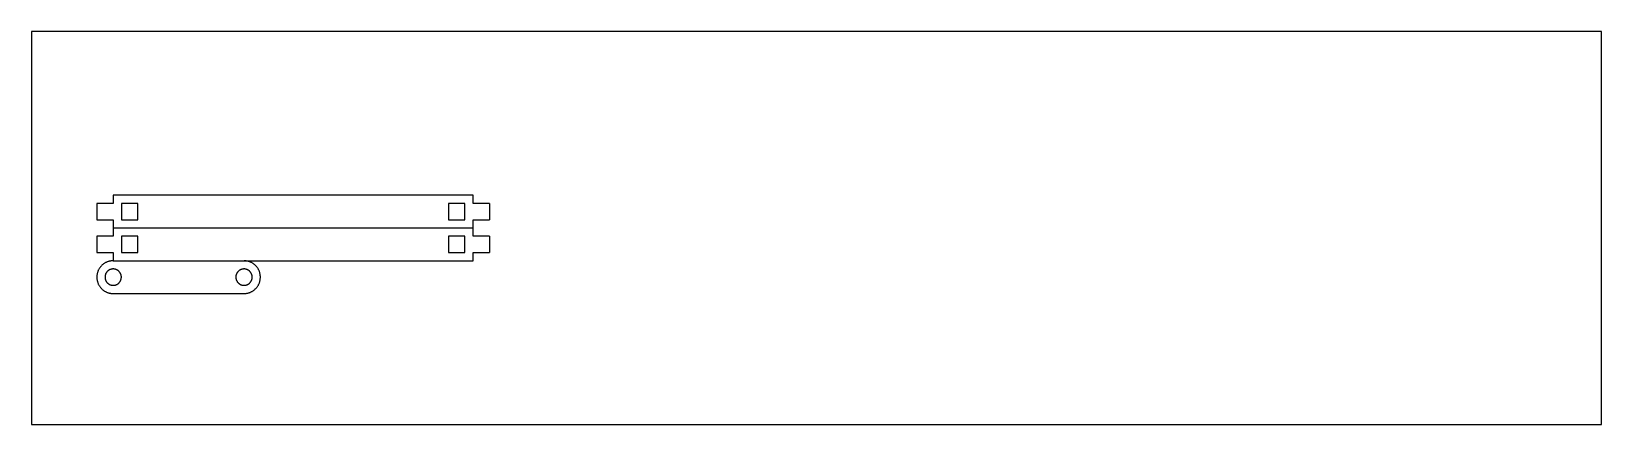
# Model space of a CAD drawing. Header units: inches. Extents: x 0 to 24, y 0 to 6.
import ezdxf

# ---------------------------------------------------------------- set-up
doc = ezdxf.new("R2010")
doc.units = ezdxf.units.IN
doc.header["$MEASUREMENT"] = 0
doc.layers.add('solid3$laser3', color=7, linetype='Continuous', true_color=0x000000)

msp = doc.modelspace()

# ---------------------------------------------------------------- linework, layer by layer
at = {"layer": 'solid3$laser3'}
for points in [[(0, 0), (24, 0), (24, 6), (0, 6)], [(1.375, 2.25), (1.375, 2.254), (1.375, 2.259), (1.374, 2.263), (1.374, 2.267), (1.373, 2.272), (1.372, 2.276), (1.371, 2.28), (1.37, 2.284), (1.369, 2.288), (1.368, 2.293), (1.366, 2.297), (1.364, 2.301), (1.362, 2.305), (1.361, 2.308), (1.358, 2.312), (1.356, 2.316), (1.354, 2.32), (1.351, 2.323), (1.349, 2.327), (1.346, 2.33), (1.343, 2.333), (1.34, 2.336), (1.337, 2.34), (1.334, 2.343), (1.331, 2.345), (1.327, 2.348), (1.324, 2.351), (1.32, 2.353), (1.317, 2.356), (1.313, 2.358), (1.309, 2.36), (1.305, 2.362), (1.302, 2.364), (1.298, 2.366), (1.294, 2.367), (1.289, 2.369), (1.285, 2.37), (1.281, 2.371), (1.277, 2.372), (1.273, 2.373), (1.268, 2.374), (1.264, 2.374), (1.26, 2.375), (1.255, 2.375), (1.251, 2.375), (1.247, 2.375), (1.242, 2.375), (1.238, 2.374), (1.234, 2.374), (1.229, 2.373), (1.225, 2.373), (1.221, 2.372), (1.217, 2.371), (1.213, 2.369), (1.208, 2.368), (1.204, 2.366), (1.2, 2.365), (1.196, 2.363), (1.193, 2.361), (1.189, 2.359), (1.185, 2.357), (1.181, 2.354), (1.178, 2.352), (1.174, 2.349), (1.171, 2.347), (1.168, 2.344), (1.164, 2.341), (1.161, 2.338), (1.158, 2.335), (1.155, 2.332), (1.153, 2.328), (1.15, 2.325), (1.147, 2.321), (1.145, 2.318), (1.143, 2.314), (1.141, 2.31), (1.138, 2.306), (1.137, 2.303), (1.135, 2.299), (1.133, 2.295), (1.132, 2.29), (1.13, 2.286), (1.129, 2.282), (1.128, 2.278), (1.127, 2.274), (1.127, 2.269), (1.126, 2.265), (1.125, 2.261), (1.125, 2.257), (1.125, 2.252), (1.125, 2.248), (1.125, 2.243), (1.125, 2.239), (1.126, 2.235), (1.127, 2.231), (1.127, 2.226), (1.128, 2.222), (1.129, 2.218), (1.13, 2.214), (1.132, 2.21), (1.133, 2.205), (1.135, 2.201), (1.137, 2.197), (1.138, 2.194), (1.141, 2.19), (1.143, 2.186), (1.145, 2.182), (1.147, 2.179), (1.15, 2.175), (1.153, 2.172), (1.155, 2.168), (1.158, 2.165), (1.161, 2.162), (1.164, 2.159), (1.168, 2.156), (1.171, 2.153), (1.174, 2.151), (1.178, 2.148), (1.181, 2.146), (1.185, 2.143), (1.189, 2.141), (1.193, 2.139), (1.196, 2.137), (1.2, 2.135), (1.204, 2.134), (1.208, 2.132), (1.213, 2.131), (1.217, 2.129), (1.221, 2.128), (1.225, 2.127), (1.229, 2.127), (1.234, 2.126), (1.238, 2.126), (1.242, 2.125), (1.247, 2.125), (1.251, 2.125), (1.255, 2.125), (1.26, 2.125), (1.264, 2.126), (1.268, 2.126), (1.273, 2.127), (1.277, 2.128), (1.281, 2.129), (1.285, 2.13), (1.289, 2.131), (1.294, 2.133), (1.298, 2.134), (1.302, 2.136), (1.305, 2.138), (1.309, 2.14), (1.313, 2.142), (1.317, 2.144), (1.32, 2.147), (1.324, 2.149), (1.327, 2.152), (1.331, 2.155), (1.334, 2.157), (1.337, 2.16), (1.34, 2.164), (1.343, 2.167), (1.346, 2.17), (1.349, 2.173), (1.351, 2.177), (1.354, 2.18), (1.356, 2.184), (1.358, 2.188), (1.361, 2.192), (1.362, 2.195), (1.364, 2.199), (1.366, 2.203), (1.368, 2.207), (1.369, 2.212), (1.37, 2.216), (1.371, 2.22), (1.372, 2.224), (1.373, 2.228), (1.374, 2.233), (1.374, 2.237), (1.375, 2.241), (1.375, 2.246)], [(3.375, 2.25), (3.375, 2.254), (3.375, 2.259), (3.374, 2.263), (3.374, 2.267), (3.373, 2.272), (3.372, 2.276), (3.371, 2.28), (3.37, 2.284), (3.369, 2.288), (3.368, 2.293), (3.366, 2.297), (3.364, 2.301), (3.362, 2.305), (3.361, 2.308), (3.358, 2.312), (3.356, 2.316), (3.354, 2.32), (3.351, 2.323), (3.349, 2.327), (3.346, 2.33), (3.343, 2.333), (3.34, 2.336), (3.337, 2.34), (3.334, 2.343), (3.331, 2.345), (3.327, 2.348), (3.324, 2.351), (3.32, 2.353), (3.317, 2.356), (3.313, 2.358), (3.309, 2.36), (3.305, 2.362), (3.302, 2.364), (3.298, 2.366), (3.294, 2.367), (3.289, 2.369), (3.285, 2.37), (3.281, 2.371), (3.277, 2.372), (3.273, 2.373), (3.268, 2.374), (3.264, 2.374), (3.26, 2.375), (3.255, 2.375), (3.251, 2.375), (3.247, 2.375), (3.242, 2.375), (3.238, 2.374), (3.234, 2.374), (3.229, 2.373), (3.225, 2.373), (3.221, 2.372), (3.217, 2.371), (3.213, 2.369), (3.208, 2.368), (3.204, 2.366), (3.2, 2.365), (3.196, 2.363), (3.193, 2.361), (3.189, 2.359), (3.185, 2.357), (3.181, 2.354), (3.178, 2.352), (3.174, 2.349), (3.171, 2.347), (3.168, 2.344), (3.164, 2.341), (3.161, 2.338), (3.158, 2.335), (3.155, 2.332), (3.153, 2.328), (3.15, 2.325), (3.147, 2.321), (3.145, 2.318), (3.143, 2.314), (3.141, 2.31), (3.138, 2.306), (3.137, 2.303), (3.135, 2.299), (3.133, 2.295), (3.132, 2.29), (3.13, 2.286), (3.129, 2.282), (3.128, 2.278), (3.127, 2.274), (3.127, 2.269), (3.126, 2.265), (3.125, 2.261), (3.125, 2.257), (3.125, 2.252), (3.125, 2.248), (3.125, 2.243), (3.125, 2.239), (3.126, 2.235), (3.127, 2.231), (3.127, 2.226), (3.128, 2.222), (3.129, 2.218), (3.13, 2.214), (3.132, 2.21), (3.133, 2.205), (3.135, 2.201), (3.137, 2.197), (3.138, 2.194), (3.141, 2.19), (3.143, 2.186), (3.145, 2.182), (3.147, 2.179), (3.15, 2.175), (3.153, 2.172), (3.155, 2.168), (3.158, 2.165), (3.161, 2.162), (3.164, 2.159), (3.168, 2.156), (3.171, 2.153), (3.174, 2.151), (3.178, 2.148), (3.181, 2.146), (3.185, 2.143), (3.189, 2.141), (3.193, 2.139), (3.196, 2.137), (3.2, 2.135), (3.204, 2.134), (3.208, 2.132), (3.213, 2.131), (3.217, 2.129), (3.221, 2.128), (3.225, 2.127), (3.229, 2.127), (3.234, 2.126), (3.238, 2.126), (3.242, 2.125), (3.247, 2.125), (3.251, 2.125), (3.255, 2.125), (3.26, 2.125), (3.264, 2.126), (3.268, 2.126), (3.273, 2.127), (3.277, 2.128), (3.281, 2.129), (3.285, 2.13), (3.289, 2.131), (3.294, 2.133), (3.298, 2.134), (3.302, 2.136), (3.305, 2.138), (3.309, 2.14), (3.313, 2.142), (3.317, 2.144), (3.32, 2.147), (3.324, 2.149), (3.327, 2.152), (3.331, 2.155), (3.334, 2.157), (3.337, 2.16), (3.34, 2.164), (3.343, 2.167), (3.346, 2.17), (3.349, 2.173), (3.351, 2.177), (3.354, 2.18), (3.356, 2.184), (3.358, 2.188), (3.361, 2.192), (3.362, 2.195), (3.364, 2.199), (3.366, 2.203), (3.368, 2.207), (3.369, 2.212), (3.37, 2.216), (3.371, 2.22), (3.372, 2.224), (3.373, 2.228), (3.374, 2.233), (3.374, 2.237), (3.375, 2.241), (3.375, 2.246)]]:
    msp.add_lwpolyline(points, close=True, dxfattribs=at)
for points in [[(1.25, 3.375), (1, 3.375)], [(1, 3.375), (1, 3.125)], [(6.75, 3.5), (1.25, 3.5)], [(1.25, 3.5), (1.25, 3.375)], [(1.625, 3.375), (1.375, 3.375)], [(1.375, 3.375), (1.375, 3.125)], [(1.625, 3.125), (1.625, 3.375)], [(6.625, 3.375), (6.375, 3.375)], [(6.375, 3.375), (6.375, 3.125)], [(6.625, 3.125), (6.625, 3.375)], [(6.75, 3.375), (6.75, 3.5)], [(7, 3.375), (6.75, 3.375)], [(7, 3.375), (7, 3.125)], [(1, 3.125), (1.25, 3.125)], [(1.25, 3.125), (1.25, 3)], [(1.375, 3.125), (1.625, 3.125)], [(6.375, 3.125), (6.625, 3.125)], [(6.75, 3), (6.75, 3.125)], [(6.75, 3.125), (7, 3.125)], [(6.75, 3), (1.25, 3)], [(1.25, 3), (1.25, 2.875)], [(6.75, 2.875), (6.75, 3)], [(1.25, 2.875), (1, 2.875)], [(1, 2.875), (1, 2.625)], [(1.625, 2.875), (1.375, 2.875)], [(1.375, 2.875), (1.375, 2.625)], [(1.625, 2.625), (1.625, 2.875)], [(6.625, 2.875), (6.375, 2.875)], [(6.375, 2.875), (6.375, 2.625)], [(6.625, 2.625), (6.625, 2.875)], [(7, 2.875), (6.75, 2.875)], [(7, 2.875), (7, 2.625)], [(1, 2.625), (1.25, 2.625)], [(1.25, 2.5), (1.241, 2.5), (1.233, 2.499), (1.224, 2.499), (1.216, 2.498), (1.207, 2.496), (1.199, 2.495), (1.19, 2.493), (1.182, 2.491), (1.174, 2.488), (1.165, 2.485), (1.157, 2.482), (1.149, 2.479), (1.142, 2.475), (1.134, 2.471), (1.126, 2.467), (1.119, 2.463), (1.112, 2.458), (1.104, 2.453), (1.098, 2.448), (1.091, 2.443), (1.084, 2.437), (1.078, 2.431), (1.072, 2.425), (1.066, 2.419), (1.06, 2.413), (1.055, 2.406), (1.049, 2.399), (1.044, 2.392), (1.039, 2.385), (1.035, 2.377), (1.031, 2.37), (1.027, 2.362), (1.023, 2.355), (1.019, 2.347), (1.016, 2.339), (1.013, 2.331), (1.011, 2.322), (1.008, 2.314), (1.006, 2.306), (1.004, 2.297), (1.003, 2.289), (1.002, 2.28), (1.001, 2.272), (1, 2.263), (1, 2.254), (1, 2.246), (1, 2.237), (1.001, 2.228), (1.002, 2.22), (1.003, 2.211), (1.004, 2.203), (1.006, 2.194), (1.008, 2.186), (1.011, 2.178), (1.013, 2.169), (1.016, 2.161), (1.019, 2.153), (1.023, 2.145), (1.027, 2.138), (1.031, 2.13), (1.035, 2.123), (1.039, 2.115), (1.044, 2.108), (1.049, 2.101), (1.055, 2.094), (1.06, 2.087), (1.066, 2.081), (1.072, 2.075), (1.078, 2.069), (1.084, 2.063), (1.091, 2.057), (1.098, 2.052), (1.104, 2.047), (1.112, 2.042), (1.119, 2.037), (1.126, 2.033), (1.134, 2.029), (1.142, 2.025), (1.149, 2.021), (1.157, 2.018), (1.165, 2.015), (1.174, 2.012), (1.182, 2.009), (1.19, 2.007), (1.199, 2.005), (1.207, 2.004), (1.216, 2.002), (1.224, 2.001), (1.233, 2.001), (1.241, 2), (1.25, 2)], [(1.25, 2.625), (1.25, 2.5)], [(1.25, 2.5), (3.25, 2.5)], [(1.25, 2.5), (6.75, 2.5)], [(1.375, 2.625), (1.625, 2.625)], [(3.25, 2), (3.259, 2), (3.267, 2.001), (3.276, 2.001), (3.284, 2.002), (3.293, 2.004), (3.301, 2.005), (3.31, 2.007), (3.318, 2.009), (3.326, 2.012), (3.335, 2.015), (3.343, 2.018), (3.351, 2.021), (3.358, 2.025), (3.366, 2.029), (3.374, 2.033), (3.381, 2.037), (3.388, 2.042), (3.396, 2.047), (3.402, 2.052), (3.409, 2.057), (3.416, 2.063), (3.422, 2.069), (3.428, 2.075), (3.434, 2.081), (3.44, 2.087), (3.445, 2.094), (3.451, 2.101), (3.456, 2.108), (3.461, 2.115), (3.465, 2.123), (3.469, 2.13), (3.473, 2.138), (3.477, 2.145), (3.481, 2.153), (3.484, 2.161), (3.487, 2.169), (3.489, 2.178), (3.492, 2.186), (3.494, 2.194), (3.496, 2.203), (3.497, 2.211), (3.498, 2.22), (3.499, 2.228), (3.5, 2.237), (3.5, 2.246), (3.5, 2.254), (3.5, 2.263), (3.499, 2.272), (3.498, 2.28), (3.497, 2.289), (3.496, 2.297), (3.494, 2.306), (3.492, 2.314), (3.489, 2.322), (3.487, 2.331), (3.484, 2.339), (3.481, 2.347), (3.477, 2.355), (3.473, 2.362), (3.469, 2.37), (3.465, 2.377), (3.461, 2.385), (3.456, 2.392), (3.451, 2.399), (3.445, 2.406), (3.44, 2.413), (3.434, 2.419), (3.428, 2.425), (3.422, 2.431), (3.416, 2.437), (3.409, 2.443), (3.402, 2.448), (3.396, 2.453), (3.388, 2.458), (3.381, 2.463), (3.374, 2.467), (3.366, 2.471), (3.358, 2.475), (3.351, 2.479), (3.343, 2.482), (3.335, 2.485), (3.326, 2.488), (3.318, 2.491), (3.31, 2.493), (3.301, 2.495), (3.293, 2.496), (3.284, 2.498), (3.276, 2.499), (3.267, 2.499), (3.259, 2.5), (3.25, 2.5)], [(6.375, 2.625), (6.625, 2.625)], [(6.75, 2.5), (6.75, 2.625)], [(6.75, 2.625), (7, 2.625)], [(1.25, 2), (3.25, 2)]]:
    msp.add_lwpolyline(points, dxfattribs=at)

doc.saveas('drawing.dxf')
